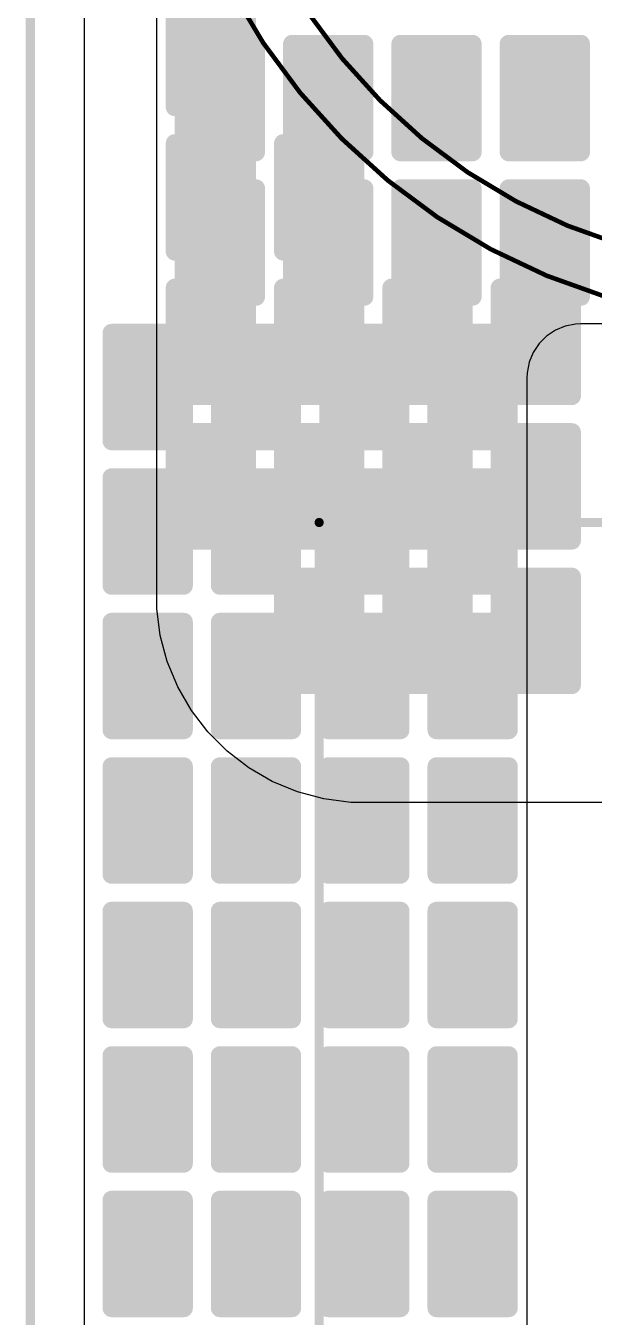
# Model space of a CAD drawing. Header units: millimetres. Extents: x 25 to 183, y 185 to 406.
# Drawn here: x 25.27 to 41.02, y 261.4 to 297.15 of the extents above; entities that cross this region are included whole.
import ezdxf

# ---------------------------------------------------------------- set-up
doc = ezdxf.new("R2010")
doc.units = ezdxf.units.MM
for name, color, linetype in [('BottomLayer', 5, 'Continuous'), ('BottomSolder', 6, 'Continuous'), ('Mechanical1', 6, 'Continuous'), ('Mechanical13', 56, 'Continuous'), ('MultiLayer', 9, 'Continuous'), ('PadHoleLayer', 156, 'Continuous'), ('TopLayer', 1, 'Continuous'), ('TopOverlay', 2, 'Continuous'), ('TopSolder', 216, 'Continuous')]:
    doc.layers.add(name, color=color, linetype=linetype)

# ---------------------------------------------------------------- blocks, each defined once
blk = doc.blocks.new('MKP_W20_H39_5_L41_5_LS37_5_1870')
at = {"layer": 'Mechanical13', "const_width": 0.254}
for points in [[(-2, -10), (-2, 0.501)], [(39.5, -10), (-2, -10)]]:
    blk.add_lwpolyline(points, dxfattribs=at)
at = {"layer": 'Mechanical13', "const_width": 0.127}
blk.add_lwpolyline([(-2.064, -10, 1), (-1.937, -10, 1)], format="xyb", close=True, dxfattribs=at)
blk.add_lwpolyline([(-2.064, -10, 1), (-1.937, -10, 1)], format="xyb", close=True, dxfattribs=at)
at = {"layer": 'TopOverlay', "const_width": 0.254}
for points in [[(-2, -10), (-2, -0.501)], [(39.5, -10), (-2, -10)]]:
    blk.add_lwpolyline(points, dxfattribs=at)
at = {"layer": 'TopOverlay', "const_width": 0.127}
blk.add_lwpolyline([(-2.064, -10, 1), (-1.937, -10, 1)], format="xyb", close=True, dxfattribs=at)
blk.add_lwpolyline([(-2.064, -10, 1), (-1.937, -10, 1)], format="xyb", close=True, dxfattribs=at)
blk = doc.blocks.new('EL_D35_H45_LS10_1873')
at = {"layer": 'BottomLayer', "const_width": 1.75}
blk.add_lwpolyline([(9.125, 0, 1), (10.875, 0, 1)], format="xyb", close=True, dxfattribs=at)
at = {"layer": 'BottomLayer'}
blk.add_solid([(-1.75, -1.75), (1.75, -1.75), (-1.75, 1.75), (1.75, 1.75)], dxfattribs=at)
at = {"layer": 'BottomSolder', "const_width": 1.852}
blk.add_lwpolyline([(9.074, 0, 1), (10.926, 0, 1)], format="xyb", close=True, dxfattribs=at)
at = {"layer": 'BottomSolder'}
blk.add_solid([(-1.852, -1.852), (1.852, -1.852), (-1.852, 1.852), (1.852, 1.852)], dxfattribs=at)
at = {"layer": 'Mechanical13'}
for points, const_width in [([(22.5, 0, 1), (-12.5, 0, 1)], 0.127), ([(22.5, 0, 1), (-12.5, 0, 1)], 0.127), ([(21, 0, 1), (-11, 0, 1)], 0.127), ([(-12.532, 0, 1), (-12.468, 0, 1)], 0.0635), ([(-12.532, 0, 1), (-12.468, 0, 1)], 0.0635), ([(-11.032, 0, 1), (-10.968, 0, 1)], 0.0635), ([(20.968, 0, 1), (21.032, 0, 1)], 0.0635), ([(22.468, 0, 1), (22.532, 0, 1)], 0.0635), ([(22.468, 0, 1), (22.532, 0, 1)], 0.0635)]:
    blk.add_lwpolyline(points, format="xyb", close=True, dxfattribs=dict(at, const_width=const_width))
at = {"layer": 'MultiLayer', "const_width": 1.75}
blk.add_lwpolyline([(9.125, 0, 1), (10.875, 0, 1)], format="xyb", close=True, dxfattribs=at)
at = {"layer": 'MultiLayer'}
blk.add_solid([(-1.75, -1.75), (1.75, -1.75), (-1.75, 1.75), (1.75, 1.75)], dxfattribs=at)
at = {"layer": 'PadHoleLayer', "const_width": 1.1}
for points in [[(-0.55, 0, 1), (0.55, 0, 1)], [(9.45, 0, 1), (10.55, 0, 1)]]:
    blk.add_lwpolyline(points, format="xyb", close=True, dxfattribs=at)
at = {"layer": 'TopLayer', "const_width": 1.75}
blk.add_lwpolyline([(9.125, 0, 1), (10.875, 0, 1)], format="xyb", close=True, dxfattribs=at)
at = {"layer": 'TopLayer'}
blk.add_solid([(-1.75, -1.75), (1.75, -1.75), (-1.75, 1.75), (1.75, 1.75)], dxfattribs=at)
at = {"layer": 'TopOverlay'}
for points, const_width in [([(22.5, 0, 1), (-12.5, 0, 1)], 0.127), ([(-0.032, 3.438, 1), (0.032, 3.438, 1)], 0.0635), ([(-0.667, 2.803, 1), (-0.603, 2.803, 1)], 0.0635), ([(0.603, 2.803, 1), (0.667, 2.803, 1)], 0.0635), ([(-0.032, 2.168, 1), (0.032, 2.168, 1)], 0.0635), ([(-13.589, 0.425, 1), (-13.462, 0.425, 1)], 0.127), ([(-12.532, 0, 1), (-12.468, 0, 1)], 0.0635), ([(22.468, 0, 1), (22.532, 0, 1)], 0.0635), ([(-14.214, -0.175, 1), (-14.087, -0.175, 1)], 0.127), ([(-12.964, -0.175, 1), (-12.837, -0.175, 1)], 0.127), ([(-13.589, -0.825, 1), (-13.462, -0.825, 1)], 0.127)]:
    blk.add_lwpolyline(points, format="xyb", close=True, dxfattribs=dict(at, const_width=const_width))
for points, const_width in [([(0, 2.168), (0, 3.438)], 0.127), ([(-0.635, 2.803), (0.635, 2.803)], 0.127), ([(-13.525, -0.825), (-13.525, 0.425)], 0.254), ([(-14.15, -0.175), (-12.9, -0.175)], 0.254)]:
    blk.add_lwpolyline(points, dxfattribs=dict(at, const_width=const_width))
at = {"layer": 'TopSolder', "const_width": 1.852}
blk.add_lwpolyline([(9.074, 0, 1), (10.926, 0, 1)], format="xyb", close=True, dxfattribs=at)
at = {"layer": 'TopSolder'}
blk.add_solid([(-1.852, -1.852), (1.852, -1.852), (-1.852, 1.852), (1.852, 1.852)], dxfattribs=at)

msp = doc.modelspace()

# ---------------------------------------------------------------- linework, layer by layer
at = {"layer": 'BottomLayer'}
for p, q in [((26.9, 238.4), (26.9, 299.53)), ((40.503, 288.893), (40.215, 288.835)), ((40.65, 288.9), (40.503, 288.893)), ((63.65, 288.9), (40.65, 288.9)), ((40.65, 288.9), (40.65, 288.9)), ((39.698, 288.56), (39.49, 288.352)), ((39.943, 288.723), (39.698, 288.56)), ((40.215, 288.835), (39.943, 288.723)), ((39.49, 288.352), (39.327, 288.107)), ((39.215, 287.835), (39.157, 287.547)), ((39.327, 288.107), (39.215, 287.835)), ((39.157, 287.547), (39.15, 287.4)), ((39.15, 287.4), (39.15, 250.9))]:
    msp.add_line(p, q, dxfattribs=at)
at = {"layer": 'BottomSolder', "const_width": 0.25}
for points in [[(29.525, 296.65, 1), (29.775, 296.65, 1)], [(31.525, 296.65, 1), (31.775, 296.65, 1)], [(32.525, 296.65, 1), (32.775, 296.65, 1)], [(34.525, 296.65, 1), (34.775, 296.65, 1)], [(35.525, 296.65, 1), (35.775, 296.65, 1)], [(37.525, 296.65, 1), (37.775, 296.65, 1)], [(38.525, 296.65, 1), (38.775, 296.65, 1)], [(40.525, 296.65, 1), (40.775, 296.65, 1)], [(29.525, 293.65, 1), (29.775, 293.65, 1)], [(31.525, 293.65, 1), (31.775, 293.65, 1)], [(32.525, 293.65, 1), (32.775, 293.65, 1)], [(34.525, 293.65, 1), (34.775, 293.65, 1)], [(35.525, 293.65, 1), (35.775, 293.65, 1)], [(37.525, 293.65, 1), (37.775, 293.65, 1)], [(38.525, 293.65, 1), (38.775, 293.65, 1)], [(40.525, 293.65, 1), (40.775, 293.65, 1)], [(29.525, 292.65, 1), (29.775, 292.65, 1)], [(31.525, 292.65, 1), (31.775, 292.65, 1)], [(32.525, 292.65, 1), (32.775, 292.65, 1)], [(34.525, 292.65, 1), (34.775, 292.65, 1)], [(35.525, 292.65, 1), (35.775, 292.65, 1)], [(37.525, 292.65, 1), (37.775, 292.65, 1)], [(38.525, 292.65, 1), (38.775, 292.65, 1)], [(40.525, 292.65, 1), (40.775, 292.65, 1)], [(29.525, 289.65, 1), (29.775, 289.65, 1)], [(31.525, 289.65, 1), (31.775, 289.65, 1)], [(32.525, 289.65, 1), (32.775, 289.65, 1)], [(34.525, 289.65, 1), (34.775, 289.65, 1)], [(35.525, 289.65, 1), (35.775, 289.65, 1)], [(37.525, 289.65, 1), (37.775, 289.65, 1)], [(38.525, 289.65, 1), (38.775, 289.65, 1)], [(40.525, 289.65, 1), (40.775, 289.65, 1)], [(27.525, 288.65, 1), (27.775, 288.65, 1)], [(29.525, 288.65, 1), (29.775, 288.65, 1)], [(30.525, 288.65, 1), (30.775, 288.65, 1)], [(32.525, 288.65, 1), (32.775, 288.65, 1)], [(33.525, 288.65, 1), (33.775, 288.65, 1)], [(35.525, 288.65, 1), (35.775, 288.65, 1)], [(36.525, 288.65, 1), (36.775, 288.65, 1)], [(38.525, 288.65, 1), (38.775, 288.65, 1)], [(27.525, 285.65, 1), (27.775, 285.65, 1)], [(29.525, 285.65, 1), (29.775, 285.65, 1)], [(30.525, 285.65, 1), (30.775, 285.65, 1)], [(32.525, 285.65, 1), (32.775, 285.65, 1)], [(33.525, 285.65, 1), (33.775, 285.65, 1)], [(35.525, 285.65, 1), (35.775, 285.65, 1)], [(36.525, 285.65, 1), (36.775, 285.65, 1)], [(38.525, 285.65, 1), (38.775, 285.65, 1)], [(27.525, 284.65, 1), (27.775, 284.65, 1)], [(29.525, 284.65, 1), (29.775, 284.65, 1)], [(30.525, 284.65, 1), (30.775, 284.65, 1)], [(32.525, 284.65, 1), (32.775, 284.65, 1)], [(33.525, 284.65, 1), (33.775, 284.65, 1)], [(35.525, 284.65, 1), (35.775, 284.65, 1)], [(36.525, 284.65, 1), (36.775, 284.65, 1)], [(38.525, 284.65, 1), (38.775, 284.65, 1)], [(27.525, 281.65, 1), (27.775, 281.65, 1)], [(29.525, 281.65, 1), (29.775, 281.65, 1)], [(30.525, 281.65, 1), (30.775, 281.65, 1)], [(32.525, 281.65, 1), (32.775, 281.65, 1)], [(33.525, 281.65, 1), (33.775, 281.65, 1)], [(35.525, 281.65, 1), (35.775, 281.65, 1)], [(36.525, 281.65, 1), (36.775, 281.65, 1)], [(38.525, 281.65, 1), (38.775, 281.65, 1)], [(27.525, 280.65, 1), (27.775, 280.65, 1)], [(29.525, 280.65, 1), (29.775, 280.65, 1)], [(30.525, 280.65, 1), (30.775, 280.65, 1)], [(32.525, 280.65, 1), (32.775, 280.65, 1)], [(33.525, 280.65, 1), (33.775, 280.65, 1)], [(35.525, 280.65, 1), (35.775, 280.65, 1)], [(36.525, 280.65, 1), (36.775, 280.65, 1)], [(38.525, 280.65, 1), (38.775, 280.65, 1)], [(27.525, 277.65, 1), (27.775, 277.65, 1)], [(29.525, 277.65, 1), (29.775, 277.65, 1)], [(30.525, 277.65, 1), (30.775, 277.65, 1)], [(32.525, 277.65, 1), (32.775, 277.65, 1)], [(33.525, 277.65, 1), (33.775, 277.65, 1)], [(35.525, 277.65, 1), (35.775, 277.65, 1)], [(36.525, 277.65, 1), (36.775, 277.65, 1)], [(38.525, 277.65, 1), (38.775, 277.65, 1)], [(27.525, 276.65, 1), (27.775, 276.65, 1)], [(29.525, 276.65, 1), (29.775, 276.65, 1)], [(30.525, 276.65, 1), (30.775, 276.65, 1)], [(32.525, 276.65, 1), (32.775, 276.65, 1)], [(33.525, 276.65, 1), (33.775, 276.65, 1)], [(35.525, 276.65, 1), (35.775, 276.65, 1)], [(36.525, 276.65, 1), (36.775, 276.65, 1)], [(38.525, 276.65, 1), (38.775, 276.65, 1)], [(27.525, 273.65, 1), (27.775, 273.65, 1)], [(29.525, 273.65, 1), (29.775, 273.65, 1)], [(30.525, 273.65, 1), (30.775, 273.65, 1)], [(32.525, 273.65, 1), (32.775, 273.65, 1)], [(33.525, 273.65, 1), (33.775, 273.65, 1)], [(35.525, 273.65, 1), (35.775, 273.65, 1)], [(36.525, 273.65, 1), (36.775, 273.65, 1)], [(38.525, 273.65, 1), (38.775, 273.65, 1)], [(27.525, 272.65, 1), (27.775, 272.65, 1)], [(29.525, 272.65, 1), (29.775, 272.65, 1)], [(30.525, 272.65, 1), (30.775, 272.65, 1)], [(32.525, 272.65, 1), (32.775, 272.65, 1)], [(33.525, 272.65, 1), (33.775, 272.65, 1)], [(35.525, 272.65, 1), (35.775, 272.65, 1)], [(36.525, 272.65, 1), (36.775, 272.65, 1)], [(38.525, 272.65, 1), (38.775, 272.65, 1)], [(27.525, 269.65, 1), (27.775, 269.65, 1)], [(29.525, 269.65, 1), (29.775, 269.65, 1)], [(30.525, 269.65, 1), (30.775, 269.65, 1)], [(32.525, 269.65, 1), (32.775, 269.65, 1)], [(33.525, 269.65, 1), (33.775, 269.65, 1)], [(35.525, 269.65, 1), (35.775, 269.65, 1)], [(36.525, 269.65, 1), (36.775, 269.65, 1)], [(38.525, 269.65, 1), (38.775, 269.65, 1)], [(27.525, 268.65, 1), (27.775, 268.65, 1)], [(29.525, 268.65, 1), (29.775, 268.65, 1)], [(30.525, 268.65, 1), (30.775, 268.65, 1)], [(32.525, 268.65, 1), (32.775, 268.65, 1)], [(33.525, 268.65, 1), (33.775, 268.65, 1)], [(35.525, 268.65, 1), (35.775, 268.65, 1)], [(36.525, 268.65, 1), (36.775, 268.65, 1)], [(38.525, 268.65, 1), (38.775, 268.65, 1)], [(27.525, 265.65, 1), (27.775, 265.65, 1)], [(29.525, 265.65, 1), (29.775, 265.65, 1)], [(30.525, 265.65, 1), (30.775, 265.65, 1)], [(32.525, 265.65, 1), (32.775, 265.65, 1)], [(33.525, 265.65, 1), (33.775, 265.65, 1)], [(35.525, 265.65, 1), (35.775, 265.65, 1)], [(36.525, 265.65, 1), (36.775, 265.65, 1)], [(38.525, 265.65, 1), (38.775, 265.65, 1)], [(27.525, 264.65, 1), (27.775, 264.65, 1)], [(29.525, 264.65, 1), (29.775, 264.65, 1)], [(30.525, 264.65, 1), (30.775, 264.65, 1)], [(32.525, 264.65, 1), (32.775, 264.65, 1)], [(33.525, 264.65, 1), (33.775, 264.65, 1)], [(35.525, 264.65, 1), (35.775, 264.65, 1)], [(36.525, 264.65, 1), (36.775, 264.65, 1)], [(38.525, 264.65, 1), (38.775, 264.65, 1)], [(27.525, 261.65, 1), (27.775, 261.65, 1)], [(29.525, 261.65, 1), (29.775, 261.65, 1)], [(30.525, 261.65, 1), (30.775, 261.65, 1)], [(32.525, 261.65, 1), (32.775, 261.65, 1)], [(33.525, 261.65, 1), (33.775, 261.65, 1)], [(35.525, 261.65, 1), (35.775, 261.65, 1)], [(36.525, 261.65, 1), (36.775, 261.65, 1)], [(38.525, 261.65, 1), (38.775, 261.65, 1)]]:
    msp.add_lwpolyline(points, format="xyb", close=True, dxfattribs=at)
at = {"layer": 'BottomSolder'}
for points in [[(31.65, 293.4), (31.65, 296.9), (29.65, 293.4), (29.65, 296.9)], [(34.65, 293.4), (34.65, 296.9), (32.65, 293.4), (32.65, 296.9)], [(37.65, 293.4), (37.65, 296.9), (35.65, 293.4), (35.65, 296.9)], [(40.65, 293.4), (40.65, 296.9), (38.65, 293.4), (38.65, 296.9)], [(31.9, 293.65), (31.9, 296.65), (29.4, 293.65), (29.4, 296.65)], [(34.9, 293.65), (34.9, 296.65), (32.4, 293.65), (32.4, 296.65)], [(37.9, 293.65), (37.9, 296.65), (35.4, 293.65), (35.4, 296.65)], [(40.9, 293.65), (40.9, 296.65), (38.4, 293.65), (38.4, 296.65)], [(31.65, 289.4), (31.65, 292.9), (29.65, 289.4), (29.65, 292.9)], [(34.65, 289.4), (34.65, 292.9), (32.65, 289.4), (32.65, 292.9)], [(37.65, 289.4), (37.65, 292.9), (35.65, 289.4), (35.65, 292.9)], [(40.65, 289.4), (40.65, 292.9), (38.65, 289.4), (38.65, 292.9)], [(31.9, 289.65), (31.9, 292.65), (29.4, 289.65), (29.4, 292.65)], [(34.9, 289.65), (34.9, 292.65), (32.4, 289.65), (32.4, 292.65)], [(37.9, 289.65), (37.9, 292.65), (35.4, 289.65), (35.4, 292.65)], [(40.9, 289.65), (40.9, 292.65), (38.4, 289.65), (38.4, 292.65)], [(29.65, 285.4), (29.65, 288.9), (27.65, 285.4), (27.65, 288.9)], [(32.65, 285.4), (32.65, 288.9), (30.65, 285.4), (30.65, 288.9)], [(35.65, 285.4), (35.65, 288.9), (33.65, 285.4), (33.65, 288.9)], [(38.65, 285.4), (38.65, 288.9), (36.65, 285.4), (36.65, 288.9)], [(29.9, 285.65), (29.9, 288.65), (27.4, 285.65), (27.4, 288.65)], [(32.9, 285.65), (32.9, 288.65), (30.4, 285.65), (30.4, 288.65)], [(35.9, 285.65), (35.9, 288.65), (33.4, 285.65), (33.4, 288.65)], [(38.9, 285.65), (38.9, 288.65), (36.4, 285.65), (36.4, 288.65)], [(29.9, 281.65), (29.9, 284.65), (27.4, 281.65), (27.4, 284.65)], [(29.65, 281.4), (29.65, 284.9), (27.65, 281.4), (27.65, 284.9)], [(32.9, 281.65), (32.9, 284.65), (30.4, 281.65), (30.4, 284.65)], [(32.65, 281.4), (32.65, 284.9), (30.65, 281.4), (30.65, 284.9)], [(35.9, 281.65), (35.9, 284.65), (33.4, 281.65), (33.4, 284.65)], [(35.65, 281.4), (35.65, 284.9), (33.65, 281.4), (33.65, 284.9)], [(38.9, 281.65), (38.9, 284.65), (36.4, 281.65), (36.4, 284.65)], [(38.65, 281.4), (38.65, 284.9), (36.65, 281.4), (36.65, 284.9)], [(29.9, 277.65), (29.9, 280.65), (27.4, 277.65), (27.4, 280.65)], [(29.65, 277.4), (29.65, 280.9), (27.65, 277.4), (27.65, 280.9)], [(32.9, 277.65), (32.9, 280.65), (30.4, 277.65), (30.4, 280.65)], [(32.65, 277.4), (32.65, 280.9), (30.65, 277.4), (30.65, 280.9)], [(35.9, 277.65), (35.9, 280.65), (33.4, 277.65), (33.4, 280.65)], [(35.65, 277.4), (35.65, 280.9), (33.65, 277.4), (33.65, 280.9)], [(38.9, 277.65), (38.9, 280.65), (36.4, 277.65), (36.4, 280.65)], [(38.65, 277.4), (38.65, 280.9), (36.65, 277.4), (36.65, 280.9)], [(29.65, 273.4), (29.65, 276.9), (27.65, 273.4), (27.65, 276.9)], [(32.65, 273.4), (32.65, 276.9), (30.65, 273.4), (30.65, 276.9)], [(35.65, 273.4), (35.65, 276.9), (33.65, 273.4), (33.65, 276.9)], [(38.65, 273.4), (38.65, 276.9), (36.65, 273.4), (36.65, 276.9)], [(29.9, 273.65), (29.9, 276.65), (27.4, 273.65), (27.4, 276.65)], [(32.9, 273.65), (32.9, 276.65), (30.4, 273.65), (30.4, 276.65)], [(35.9, 273.65), (35.9, 276.65), (33.4, 273.65), (33.4, 276.65)], [(38.9, 273.65), (38.9, 276.65), (36.4, 273.65), (36.4, 276.65)], [(29.65, 269.4), (29.65, 272.9), (27.65, 269.4), (27.65, 272.9)], [(32.65, 269.4), (32.65, 272.9), (30.65, 269.4), (30.65, 272.9)], [(35.65, 269.4), (35.65, 272.9), (33.65, 269.4), (33.65, 272.9)], [(38.65, 269.4), (38.65, 272.9), (36.65, 269.4), (36.65, 272.9)], [(29.9, 269.65), (29.9, 272.65), (27.4, 269.65), (27.4, 272.65)], [(32.9, 269.65), (32.9, 272.65), (30.4, 269.65), (30.4, 272.65)], [(35.9, 269.65), (35.9, 272.65), (33.4, 269.65), (33.4, 272.65)], [(38.9, 269.65), (38.9, 272.65), (36.4, 269.65), (36.4, 272.65)], [(29.65, 265.4), (29.65, 268.9), (27.65, 265.4), (27.65, 268.9)], [(32.65, 265.4), (32.65, 268.9), (30.65, 265.4), (30.65, 268.9)], [(35.65, 265.4), (35.65, 268.9), (33.65, 265.4), (33.65, 268.9)], [(38.65, 265.4), (38.65, 268.9), (36.65, 265.4), (36.65, 268.9)], [(29.9, 265.65), (29.9, 268.65), (27.4, 265.65), (27.4, 268.65)], [(32.9, 265.65), (32.9, 268.65), (30.4, 265.65), (30.4, 268.65)], [(35.9, 265.65), (35.9, 268.65), (33.4, 265.65), (33.4, 268.65)], [(38.9, 265.65), (38.9, 268.65), (36.4, 265.65), (36.4, 268.65)], [(29.9, 261.65), (29.9, 264.65), (27.4, 261.65), (27.4, 264.65)], [(29.65, 261.4), (29.65, 264.9), (27.65, 261.4), (27.65, 264.9)], [(32.9, 261.65), (32.9, 264.65), (30.4, 261.65), (30.4, 264.65)], [(32.65, 261.4), (32.65, 264.9), (30.65, 261.4), (30.65, 264.9)], [(35.9, 261.65), (35.9, 264.65), (33.4, 261.65), (33.4, 264.65)], [(35.65, 261.4), (35.65, 264.9), (33.65, 261.4), (33.65, 264.9)], [(38.9, 261.65), (38.9, 264.65), (36.4, 261.65), (36.4, 264.65)], [(38.65, 261.4), (38.65, 264.9), (36.65, 261.4), (36.65, 264.9)]]:
    msp.add_solid(points, dxfattribs=at)
at = {"layer": 'Mechanical1', "const_width": 0.254}
msp.add_lwpolyline([(25.4, 190.4), (25.4, 400.4)], dxfattribs=at)
at = {"layer": 'TopLayer'}
for p, q in [((28.9, 281.4), (28.9, 381.28)), ((28.9, 281.023), (28.9, 281.4)), ((28.998, 280.276), (28.9, 281.023)), ((29.193, 279.548), (28.998, 280.276)), ((29.482, 278.851), (29.193, 279.548)), ((29.859, 278.199), (29.482, 278.851)), ((30.318, 277.601), (29.859, 278.199)), ((30.851, 277.068), (30.318, 277.601)), ((31.449, 276.609), (30.851, 277.068)), ((32.101, 276.232), (31.449, 276.609)), ((32.798, 275.944), (32.101, 276.232)), ((33.526, 275.748), (32.798, 275.944)), ((34.273, 275.65), (33.526, 275.748)), ((34.65, 275.65), (34.273, 275.65)), ((49.4, 275.65), (34.65, 275.65))]:
    msp.add_line(p, q, dxfattribs=at)
at = {"layer": 'TopSolder', "const_width": 0.25}
for points in [[(29.275, 294.9, 1), (29.525, 294.9, 1)], [(31.275, 294.9, 1), (31.525, 294.9, 1)], [(29.275, 293.9, 1), (29.525, 293.9, 1)], [(31.275, 293.9, 1), (31.525, 293.9, 1)], [(32.275, 293.9, 1), (32.525, 293.9, 1)], [(34.275, 293.9, 1), (34.525, 293.9, 1)], [(29.275, 290.9, 1), (29.525, 290.9, 1)], [(31.275, 290.9, 1), (31.525, 290.9, 1)], [(32.275, 290.9, 1), (32.525, 290.9, 1)], [(34.275, 290.9, 1), (34.525, 290.9, 1)], [(29.275, 289.9, 1), (29.525, 289.9, 1)], [(31.275, 289.9, 1), (31.525, 289.9, 1)], [(32.275, 289.9, 1), (32.525, 289.9, 1)], [(34.275, 289.9, 1), (34.525, 289.9, 1)], [(35.275, 289.9, 1), (35.525, 289.9, 1)], [(37.275, 289.9, 1), (37.525, 289.9, 1)], [(38.275, 289.9, 1), (38.525, 289.9, 1)], [(40.275, 289.9, 1), (40.525, 289.9, 1)], [(29.275, 286.9, 1), (29.525, 286.9, 1)], [(31.275, 286.9, 1), (31.525, 286.9, 1)], [(32.275, 286.9, 1), (32.525, 286.9, 1)], [(34.275, 286.9, 1), (34.525, 286.9, 1)], [(35.275, 286.9, 1), (35.525, 286.9, 1)], [(37.275, 286.9, 1), (37.525, 286.9, 1)], [(38.275, 286.9, 1), (38.525, 286.9, 1)], [(40.275, 286.9, 1), (40.525, 286.9, 1)], [(29.275, 285.9, 1), (29.525, 285.9, 1)], [(31.275, 285.9, 1), (31.525, 285.9, 1)], [(32.275, 285.9, 1), (32.525, 285.9, 1)], [(34.275, 285.9, 1), (34.525, 285.9, 1)], [(35.275, 285.9, 1), (35.525, 285.9, 1)], [(37.275, 285.9, 1), (37.525, 285.9, 1)], [(38.275, 285.9, 1), (38.525, 285.9, 1)], [(40.275, 285.9, 1), (40.525, 285.9, 1)], [(29.275, 282.9, 1), (29.525, 282.9, 1)], [(31.275, 282.9, 1), (31.525, 282.9, 1)], [(32.275, 282.9, 1), (32.525, 282.9, 1)], [(34.275, 282.9, 1), (34.525, 282.9, 1)], [(35.275, 282.9, 1), (35.525, 282.9, 1)], [(37.275, 282.9, 1), (37.525, 282.9, 1)], [(38.275, 282.9, 1), (38.525, 282.9, 1)], [(40.275, 282.9, 1), (40.525, 282.9, 1)], [(32.275, 281.9, 1), (32.525, 281.9, 1)], [(34.275, 281.9, 1), (34.525, 281.9, 1)], [(35.275, 281.9, 1), (35.525, 281.9, 1)], [(37.275, 281.9, 1), (37.525, 281.9, 1)], [(38.275, 281.9, 1), (38.525, 281.9, 1)], [(40.275, 281.9, 1), (40.525, 281.9, 1)], [(32.275, 278.9, 1), (32.525, 278.9, 1)], [(34.275, 278.9, 1), (34.525, 278.9, 1)], [(35.275, 278.9, 1), (35.525, 278.9, 1)], [(37.275, 278.9, 1), (37.525, 278.9, 1)], [(38.275, 278.9, 1), (38.525, 278.9, 1)], [(40.275, 278.9, 1), (40.525, 278.9, 1)]]:
    msp.add_lwpolyline(points, format="xyb", close=True, dxfattribs=at)
at = {"layer": 'TopSolder'}
for points in [[(31.65, 294.9), (31.65, 297.9), (29.15, 294.9), (29.15, 297.9)], [(31.4, 294.65), (31.4, 298.15), (29.4, 294.65), (29.4, 298.15)], [(31.65, 290.9), (31.65, 293.9), (29.15, 290.9), (29.15, 293.9)], [(31.4, 290.65), (31.4, 294.15), (29.4, 290.65), (29.4, 294.15)], [(34.65, 290.9), (34.65, 293.9), (32.15, 290.9), (32.15, 293.9)], [(34.4, 290.65), (34.4, 294.15), (32.4, 290.65), (32.4, 294.15)], [(31.4, 286.65), (31.4, 290.15), (29.4, 286.65), (29.4, 290.15)], [(34.4, 286.65), (34.4, 290.15), (32.4, 286.65), (32.4, 290.15)], [(37.4, 286.65), (37.4, 290.15), (35.4, 286.65), (35.4, 290.15)], [(40.4, 286.65), (40.4, 290.15), (38.4, 286.65), (38.4, 290.15)], [(31.65, 286.9), (31.65, 289.9), (29.15, 286.9), (29.15, 289.9)], [(34.65, 286.9), (34.65, 289.9), (32.15, 286.9), (32.15, 289.9)], [(37.65, 286.9), (37.65, 289.9), (35.15, 286.9), (35.15, 289.9)], [(40.65, 286.9), (40.65, 289.9), (38.15, 286.9), (38.15, 289.9)], [(31.4, 282.65), (31.4, 286.15), (29.4, 282.65), (29.4, 286.15)], [(34.4, 282.65), (34.4, 286.15), (32.4, 282.65), (32.4, 286.15)], [(37.4, 282.65), (37.4, 286.15), (35.4, 282.65), (35.4, 286.15)], [(40.4, 282.65), (40.4, 286.15), (38.4, 282.65), (38.4, 286.15)], [(31.65, 282.9), (31.65, 285.9), (29.15, 282.9), (29.15, 285.9)], [(34.65, 282.9), (34.65, 285.9), (32.15, 282.9), (32.15, 285.9)], [(37.65, 282.9), (37.65, 285.9), (35.15, 282.9), (35.15, 285.9)], [(40.65, 282.9), (40.65, 285.9), (38.15, 282.9), (38.15, 285.9)], [(34.4, 278.65), (34.4, 282.15), (32.4, 278.65), (32.4, 282.15)], [(37.4, 278.65), (37.4, 282.15), (35.4, 278.65), (35.4, 282.15)], [(40.4, 278.65), (40.4, 282.15), (38.4, 278.65), (38.4, 282.15)], [(34.65, 278.9), (34.65, 281.9), (32.15, 278.9), (32.15, 281.9)], [(37.65, 278.9), (37.65, 281.9), (35.15, 278.9), (35.15, 281.9)], [(40.65, 278.9), (40.65, 281.9), (38.15, 278.9), (38.15, 281.9)]]:
    msp.add_solid(points, dxfattribs=at)

# ---------------------------------------------------------------- block references
for name, p, rotation in [('EL_D35_H45_LS10_1873', (41.4, 306.4), 360), ('MKP_W20_H39_5_L41_5_LS37_5_1870', (43.4, 281.4), 270)]:
    msp.add_blockref(name, p, dxfattribs=dict(rotation=rotation))

doc.saveas('drawing.dxf')
